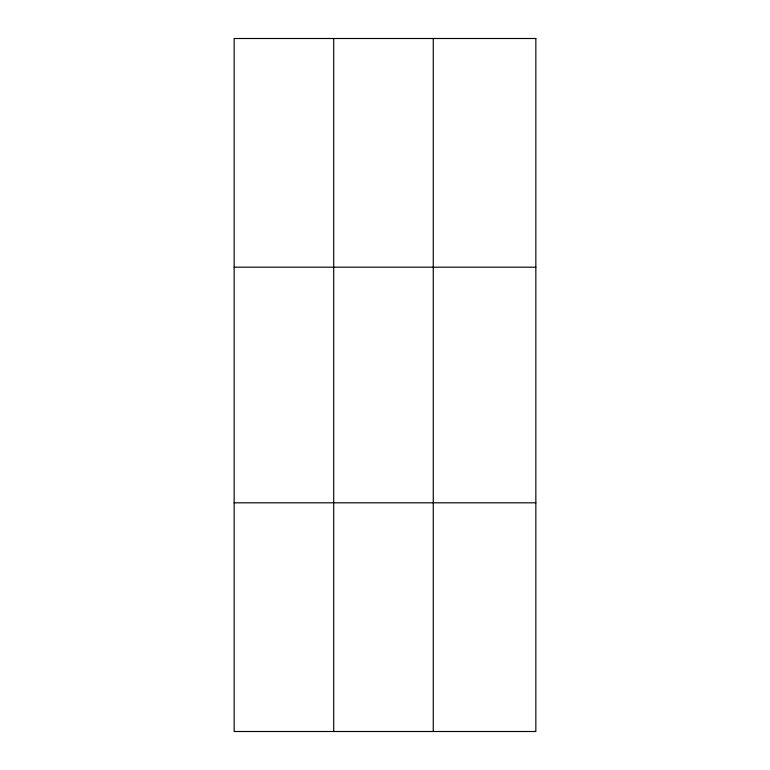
<?xml version="1.0" encoding="UTF-8"?>
<svg xmlns="http://www.w3.org/2000/svg" width="770" height="770" viewBox="0 0 770 770"><rect width="100%" height="100%" fill="white"/><g stroke="black" fill="none" stroke-linecap="round" stroke-linejoin="round"><path stroke-width="1.16" d="M234.157 267.19L535.843 267.19M234.157 502.81L535.843 502.81M433.269 38.5L433.269 731.5M333.708 38.5L333.708 731.5M535.843 38.5L535.843 731.5L234.157 731.5L234.157 38.5L535.843 38.5"/></g></svg>
